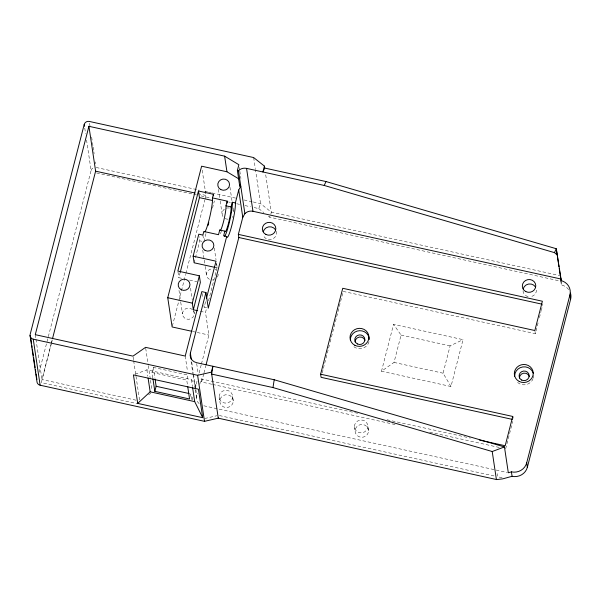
<?xml version="1.0" encoding="UTF-8"?>
<svg xmlns="http://www.w3.org/2000/svg" width="601" height="601" viewBox="0 0 601 601"><rect width="100%" height="100%" fill="white"/><g stroke="black" fill="none" stroke-linecap="round" stroke-linejoin="round"><path stroke-width="0.45" stroke-dasharray="3 2.25" d="M199.134 403.647L197.759 402.031A8.429 8.008 -8.5 0 1 196.79 395.984L197.481 393.287M199.787 384.294L201.177 378.893L357.76 413.323M39.155 372.229L91.097 170.481L86.552 140.093M136.036 400.198L41.98 379.531L51.077 344.2M51.31 343.291L52.242 339.67M51.198 344.275L41.334 382.604L136.908 403.609M51.438 343.366L52.37 339.745M152.812 377.864L152.008 372.47L153.315 367.406L188.053 375.047L186.753 380.11L187.557 385.504M181.532 278.286L178.843 277.7L180.232 272.298M172.359 326.058L178.67 301.567M178.903 300.658L181.239 291.59M181.472 290.681L185.671 274.356M185.904 273.447L204.821 199.975M205.054 199.066L205.985 195.445L202.019 168.934M194.123 262.795L199.78 240.828L199.156 236.681M205.97 233.564L203.867 241.73L199.78 240.828M212.506 208.171L214.377 200.914M206.624 307.787L204.152 307.239L205.782 300.921M201.448 363.928L208.885 335.058L205.519 312.445L206.669 307.982M208.509 300.846L217.014 267.828L216.39 263.681M190.224 396.45L190.878 393.918L191.794 400.056M192.155 400.026L193.086 396.42M194.942 389.2L197.038 381.079M199.126 372.958L201.215 364.837M211.717 384.234L201.643 382.018L203.747 373.837M203.979 372.928L205.85 365.656M322.249 372.808L323.18 369.194M323.413 368.285L329.934 342.961M330.167 342.059L342.968 292.311M381.485 371.238L393.55 324.375L463.04 339.648L450.975 386.518L381.485 371.238L394.023 362.418L401.062 335.08L393.55 324.375M450.975 386.518L443.072 373.206L450.111 345.868L463.04 339.648M505.651 448.864L512.736 421.346M343.201 291.41L535.311 333.653L538.286 322.113M539.428 317.674L541.028 311.461M541.253 310.574L542.853 304.361M568.681 289.614A12.644 12.012 -8.5 0 0 561.342 284.927L561.717 283.462L561.311 281.306L269.518 217.149L267.37 215.436M270.856 214.151L271.299 212.153L265.529 173.576M254.185 207.585L258.768 208.592L260.541 203.596L255.448 169.527M269.518 217.149L270.022 216.142M148.575 394.797L150.798 393.242M135.127 374.258L146.869 369.833L191.426 379.629L197.361 387.705M204.723 418.514L216.773 415.749M96.183 167.476L199.367 190.149M204.843 191.358L207.585 191.959M208.494 192.155L211.236 192.763M212.145 192.959L236.802 198.383M244.104 199.983L252.322 201.793M253.239 201.989L260.541 203.596L271.299 212.153L560.305 275.701M197.774 193.635L205.985 195.445M96.558 172.945L192.786 194.093M193.702 194.288L196.452 194.897M201.035 195.903L211.109 198.12M228.523 201.944L230.356 202.349M236.771 203.754L239.521 204.363M245.02 205.572L250.519 206.782M215.181 267.43L217.014 267.828M189.6 280.066L196.767 281.644M401.062 335.08L450.111 345.868M200.291 311.303L205.519 312.445M394.023 362.418L443.072 373.206M192.748 331.504L196.332 332.293M197.226 332.488L208.885 335.058M387.059 419.768L470.388 438.091M212.634 384.437L396.683 424.907M429.647 432.157L499.243 447.46M152.008 372.47L186.753 380.11M203.867 405.795L507.394 472.536M219.41 415.554L493.909 475.917M502.113 477.72L497.568 476.721L497.102 473.596M258.768 208.592L263.786 212.581M560.816 281.381L561.342 284.927M534.958 331.309L535.311 333.653M367.887 426.222A6.739 6.408 -8.5 0 1 357.911 432.111A6.739 6.408 -8.5 0 1 357.67 421.016A6.739 6.408 -8.5 0 1 367.887 426.222L368.548 430.647A6.739 6.408 -8.5 0 1 358.572 436.544A6.739 6.408 -8.5 0 1 358.331 425.44A6.739 6.408 -8.5 0 1 368.548 430.647M354.417 426.68L355.078 431.105M253.66 157.56L255.312 168.611M239.281 167.454L239.686 170.211M239.829 171.135L240.926 178.482M229.95 187.166L232.106 201.613M233.053 207.931L233.594 211.544M218.433 189.368L220.056 200.201M220.191 201.11L222.077 213.753M214.264 248.003L216.022 259.745M216.563 263.358L217.239 267.873M232.595 396.472A6.739 6.408 -8.5 0 1 222.618 402.37A6.739 6.408 -8.5 0 1 222.378 391.266A6.739 6.408 -8.5 0 1 232.595 396.472L233.256 400.897A6.739 6.408 -8.5 0 1 223.279 406.794A6.739 6.408 -8.5 0 1 223.039 395.691A6.739 6.408 -8.5 0 1 233.256 400.897M202.875 235.089L203.619 240.069M202.755 250.211L204.1 259.241M204.235 260.143L205.046 265.559M205.181 266.461L206.398 274.589M219.125 396.93L219.786 401.355M202.094 293.461L202.777 298.051M203.882 305.406L204.152 307.239M190.509 288.195L192.252 299.937M193.86 310.777L194.258 313.489M201.177 378.893L201.643 382.018M196.677 363.59L198.307 374.551M191.742 362.2L193.372 373.153M193.514 374.07L196.79 395.984M177.979 271.892L178.843 277.7M191.088 361.547L192.996 374.325M193.131 375.242L195.182 388.937M195.317 389.846L196.542 398.065M178.993 290.396L180.601 301.236M180.736 302.145L182.479 313.887M191.426 379.629L192.38 386.045M185.221 356.062L187.512 371.433M153.315 367.406L154.923 378.194M145.705 348.257L148.169 364.739M148.304 365.656L150.363 379.389M150.498 380.305L152 390.38M146.869 369.833L147.831 376.249M133.121 357.047L133.535 359.796M133.67 360.713L139.552 400.086M89.579 123.28L90.135 126.961M91.645 137.088L92.336 141.693M92.471 142.617L93.02 146.298M93.155 147.215L93.711 150.904M93.846 151.82L94.124 153.661M95.364 161.947L95.634 163.795M84.764 128.126L85.59 133.647M35.279 334.667L35.827 338.325M35.962 339.242L41.98 379.531M276.227 231.31A6.739 6.408 -8.5 0 1 271.629 239.318A6.739 6.408 -8.5 0 1 263.291 235.066M536.445 290.118A6.739 6.408 -8.5 0 1 529.849 296.759M528.106 296.601A6.739 6.408 -8.5 0 1 522.983 290.576M91.097 170.481A4.215 4.004 -8.5 0 1 94.011 167.551M218.178 274.191A5.897 5.604 -8.5 0 1 217.449 277.023M213.933 279.758A5.897 5.604 -8.5 0 1 212.408 279.998M209.448 279.345A5.897 5.604 -8.5 0 1 212.168 268.782M215.128 269.436A5.897 5.604 -8.5 0 1 216.368 270.285M193.409 310.709A5.897 5.604 -8.4 0 1 189.007 319.259A5.897 5.604 -8.4 0 1 182.794 311.957A5.897 5.604 -8.4 0 1 192.448 309.583M221.408 231.16A18.12 2.111 -77.6 0 1 220.379 233.751M233.135 216.18A5.897 5.604 -8.5 0 1 232.226 217.374M228.095 219.155A5.897 5.604 -8.5 0 1 225.127 218.509M222.933 216.525A5.897 5.604 -8.5 0 1 224.924 208.795M226.329 208.186A5.897 5.604 -8.5 0 1 229.379 208.081M233.015 210.575A5.897 5.604 -8.5 0 1 233.631 211.905M533.605 375.512A9.481 9.007 -8.5 0 1 533.335 377.856M533.102 378.607A9.481 9.007 -8.5 0 1 517.581 382.431M369.022 341.721A9.481 9.007 -8.5 0 1 353.268 346.304"/><path stroke-width="0.9" d="M204.64 421.046L204.543 421.526L197.609 375.294L33.25 339.174A4.215 4.004 -8.5 0 1 30.17 334.366L84.215 124.445A4.215 4.004 -8.5 0 1 89.309 121.44L253.66 157.56L264.417 166.109L264.703 168.062L262.907 171.969L264.417 166.109M218.411 417.883L218.313 418.364L211.379 372.132L212.889 366.272L211.672 374.085L272.982 387.562L492.219 451.524L504.457 446.934L508.311 472.739L511.413 471.868A12.644 12.012 -8.5 0 0 526.694 462.853L569.928 294.911A12.644 12.012 -8.5 0 0 560.68 280.502L561.056 279.037L252.968 211.289A8.429 8.008 -8.5 0 0 244.885 213.64L242.789 217.307L238.349 234.382L238.815 237.508L206.083 364.747M272.982 387.562L274.199 379.757L196.535 362.673A8.429 8.008 -8.5 0 1 190.374 353.065L205.94 292.529L201.816 291.62L185.221 356.062L145.57 347.34L132.986 356.13L35.279 334.667L88.918 126.3L224.616 156.155L238.867 164.697L237.38 170.481L239.709 186.107L240.806 186.348L238.71 190.006L235.344 202.92A18.12 2.111 -77.6 0 1 231.851 225.315A18.12 2.111 -77.6 0 1 226.697 236.509L208.277 308.148L205.94 292.529M52.475 338.761L95.619 171.172L88.918 126.3M191.847 331.301L172.126 326.959L167.747 297.728L201.613 166.192L226.953 171.773L238.822 178.895M213.633 195.934L213.385 194.273L198.465 190.998L177.851 271.059L199.352 275.791L200.358 282.432L193.319 309.77L197.676 310.725M180.232 272.298L199.457 197.631L198.465 190.998M187.692 386.405L189.57 398.989L154.833 391.349L156.132 386.278L155.058 379.088M215.181 267.43L194.123 262.795L193.131 256.161L198.788 234.187L202.875 235.089L203.807 231.475L218.516 234.713L219.726 230.025L224.834 231.152A13.064 1.525 -77.6 0 0 228.553 223.076A13.064 1.525 -77.6 0 0 231.069 206.932L232.271 202.244L235.344 202.92M204.806 232.024A18.12 2.111 -77.6 0 0 210.057 215.744A18.12 2.111 -77.6 0 0 212.453 197.887L213.385 194.273M208.066 225.398L208.772 222.678M193.319 309.77L192.312 303.129L199.352 275.791M220.447 230.423A13.064 1.525 -77.6 0 0 224.233 218.681A13.064 1.525 -77.6 0 0 225.961 205.812L227.163 201.125L212.453 197.887M206.481 298.216L216.022 261.195L193.131 256.161M224.834 231.152L223.632 235.832L226.697 236.509M239.709 186.107L240.137 184.454M512.277 419.37L321.084 377.33L320.618 374.205L342.735 288.285L534.845 330.527L542.387 301.236L238.349 234.382M320.618 374.205L512.728 416.448L505.186 445.739L479.545 440.105M30.05 335.411L36.931 381.447A4.215 4.004 -8.5 0 0 40.132 385.211L204.49 421.331L218.261 418.168L496.704 479.583L502.691 478.869L512.075 476.3A12.644 12.012 -8.5 0 0 527.355 467.277L570.589 299.336A12.644 12.012 -8.5 0 0 570.454 293.115M237.38 170.481L238.469 170.722A8.429 8.008 -8.5 0 1 246.56 168.378L324.217 185.454L326.02 181.547L556.278 248.724L561.319 280.802M557.495 255.185L554.475 252.63L556.278 248.724L557.217 255.019M137.712 403.391L150.16 391.829L194.709 401.626L202.695 417.68L137.712 403.391L133.445 374.889L198.435 389.178L202.695 417.68M197.609 375.294L211.379 372.132M264.703 168.062L326.02 181.547M95.619 171.172L195.04 193.034M199.457 197.631L212.619 200.524M225.961 205.812L231.069 206.932M238.815 237.508L541.937 304.159M167.747 297.728L192.312 303.129M156.132 386.278L189.045 393.52M324.217 185.454L554.475 252.63M274.199 379.757L504.457 446.934M560.883 278.977L560.515 276.926M569.928 294.911L570.589 299.336M557.488 256.815L558.427 263.11M558.697 264.913L558.96 266.709M559.231 268.504L560.17 274.8M526.694 462.853L527.355 467.277M512.728 416.448L512.961 418.011M511.413 471.868L512.075 476.3M492.219 451.524L496.373 479.32M246.56 168.378L252.968 211.289M238.469 170.722L244.885 213.64M238.71 190.006L242.789 217.307M224.616 156.155L226.953 171.773M190.374 353.065L191.328 359.458M192.515 386.961L194.709 401.626M152.947 378.765L154.833 391.349M148.101 378.082L150.16 391.829M84.215 124.445L84.486 126.285M33.25 339.174L40.132 385.211M30.583 337.131L31.545 343.577M31.823 345.417L32.101 347.258M32.371 349.098L33.333 355.544M33.611 357.385L35.128 367.511M35.399 369.36L35.812 372.117M36.09 373.957L36.916 379.486M523.17 288.908A6.739 6.408 -8.5 0 1 535.476 286.947M263.215 231.753A6.739 6.408 -8.5 0 1 275.521 229.785M219.989 230.656A13.064 1.525 -77.6 0 1 219.726 230.025M227.163 201.125A18.12 2.111 -77.6 0 1 227.238 203.146M232.271 202.244A18.12 2.111 -77.6 0 1 229.882 220.101A18.12 2.111 -77.6 0 1 224.624 236.381M519.399 378.089A5.056 4.8 -8.5 0 1 529.301 376.504M355.086 341.954A5.056 4.8 -8.5 0 1 364.987 340.376M514.666 376.151A9.481 9.007 -8.5 0 1 522.705 366.941A9.481 9.007 -8.5 0 1 533.23 373.191M350.353 340.023A9.481 9.007 -8.5 0 1 359.631 330.693A9.481 9.007 -8.5 0 1 369.292 339.377M265.845 234.428A6.739 6.408 -8.5 0 0 275.829 228.538A6.739 6.408 -8.5 0 0 265.604 223.324A6.739 6.408 -8.5 0 0 265.845 234.428M525.807 291.59A6.739 6.408 -8.5 0 0 535.784 285.693A6.739 6.408 -8.5 0 0 525.567 280.487A6.739 6.408 -8.5 0 0 525.807 291.59M519.219 381.455A9.481 9.007 -8.5 0 0 533.252 373.168A9.481 9.007 -8.5 0 0 518.881 365.844A9.481 9.007 -8.5 0 0 519.219 381.455M354.906 345.32A9.481 9.007 -8.5 0 0 368.939 337.041A9.481 9.007 -8.5 0 0 354.567 329.716A9.481 9.007 -8.5 0 0 354.906 345.32M205.129 250.452A5.897 5.604 -8.5 0 0 213.858 245.298A5.897 5.604 -8.5 0 0 204.918 240.738A5.897 5.604 -8.5 0 0 205.129 250.452M181.239 289.735A5.897 5.604 -8.4 0 0 189.969 284.581A5.897 5.604 -8.4 0 0 181.029 280.021A5.897 5.604 -8.4 0 0 181.239 289.735M220.815 189.608A5.897 5.604 -8.5 0 0 229.544 184.454A5.897 5.604 -8.5 0 0 220.605 179.894A5.897 5.604 -8.5 0 0 220.815 189.608M521.698 380.08A5.056 4.8 -8.5 0 0 529.188 375.663A5.056 4.8 -8.5 0 0 521.518 371.756A5.056 4.8 -8.5 0 0 521.698 380.08M357.385 343.952A5.056 4.8 -8.5 0 0 364.875 339.527A5.056 4.8 -8.5 0 0 357.204 335.628A5.056 4.8 -8.5 0 0 357.385 343.952"/></g></svg>
